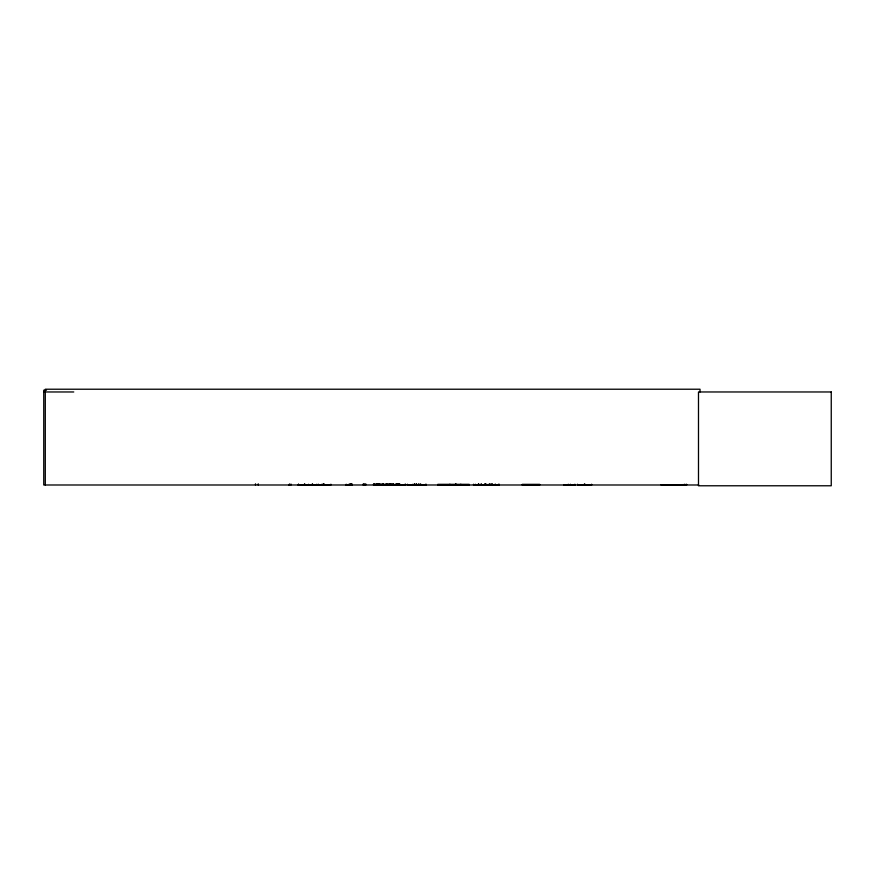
<?xml version="1.0" encoding="UTF-8"?>
<svg xmlns="http://www.w3.org/2000/svg" width="875" height="875" viewBox="0 0 875 875"><rect width="100%" height="100%" fill="white"/><g stroke="black" fill="none" stroke-linecap="round" stroke-linejoin="round"><path stroke-width="1.31" d="M316.805 484.958L316.816 484.214M391.027 484.87L391.037 484.214M405.081 484.958L405.103 484.214M407.236 484.892L426.213 484.914M298.014 484.991L330.892 484.958L330.892 484.214M351.816 484.892L351.903 484.28M686.011 484.969L686.503 484.575L661.161 484.991L686.656 484.947L686.492 484.247M684.502 484.969L684.644 484.247M379.52 484.87L379.378 484.214M383.162 484.87L383.031 484.017M289.231 484.87L288.728 484.892M420.427 484.892L420.459 484.28M661.292 484.761L686.503 484.739M575.269 484.947L564.222 484.947L575.269 484.947L574.547 484.947M564.944 484.947L564.287 484.991M565.108 484.947L565.808 484.969M568.269 484.247L568.006 484.969M570.336 484.247L570.095 484.969M570.347 484.575L571.528 484.991M574.262 484.969L574.908 484.247M478.472 484.892L478.319 484.017M490.416 484.892L490.47 484.28M298.43 484.892L298.495 484.28M345.559 484.892L351.903 484.794M321.934 484.892L322.033 484.28M565.184 484.991L564.583 484.575M573.77 484.969L574.35 484.969M46.484 390.206L43.75 390.206L43.75 484.991L698.666 484.991M43.75 391.967L73.763 391.967M376.556 484.378L394.078 484.378M437.741 484.378L469.295 484.378M522.222 484.378L539.733 484.378M376.523 484.608L394.111 484.608M437.708 484.608L469.328 484.608M522.189 484.63L539.766 484.63M564.539 484.761L574.952 484.761M364.897 484.892L365.455 484.914M376.545 484.936L405.42 484.958L405.398 484.214M437.719 484.936L469.317 484.936M522.2 484.936L539.755 484.936M397.567 484.892L397.556 484.214M396.998 484.87L396.998 483.82M393.356 484.87L393.477 484.017M495.348 484.892L495.272 484.28M308.656 484.892L308.591 484.28L308.514 484.991M498.488 484.87L498.411 484.214M425.994 484.892L425.961 484.28M484.509 484.87L484.466 484.214M473.791 484.991L499.264 484.892L499.264 484.214M391.333 484.892L391.387 484.214M700.033 391.967L700.033 389.222L45.292 389.222L45.292 484.991M591.653 484.214L591.653 484.991L577.577 484.892L577.577 484.214M584.861 484.017L584.861 484.991M584.369 484.017L584.369 484.991M495.206 484.214L495.206 484.991M492.472 484.017L492.472 484.991M491.509 484.017L491.509 484.991M490.525 484.214L490.525 484.991M489.486 484.017L489.486 484.991M489.158 484.017L489.158 484.991M486.763 484.214L486.763 484.991M485.778 484.017L485.756 484.991M485.373 484.017L485.373 484.991M485.188 484.214L485.188 484.991M484.772 484.214L484.772 484.991M481.37 484.017L481.37 484.991M481.042 484.017L481.042 484.991M478.877 484.214L478.877 484.991M478.691 484.017L478.691 484.991M475.322 484.214L475.322 484.991M473.539 484.214L473.539 484.991M460.808 484.214L460.808 484.991M456.039 484.017L456.039 484.991M455.656 484.017L455.656 484.991M449.881 484.214L449.881 484.991M425.928 484.214L425.928 484.991M420.875 484.214L420.875 484.991M420.503 484.214L420.503 484.991M419.059 484.017L419.059 484.991M418.6 484.017L418.6 484.991M416.664 484.017L416.664 484.991M416.456 484.017L416.456 484.991M415.089 484.214L415.089 484.991M414.837 484.017L414.837 484.991M414.389 484.017L414.389 484.991M412.934 484.214L412.934 484.991M407.52 484.214L407.52 484.991M399.733 483.82L399.733 484.991M398.934 483.82L398.934 484.991M398.595 483.82L398.573 484.991M398.344 484.017L398.344 484.991L398.092 484.017M397.863 484.017L397.863 484.991M397.469 484.214L397.469 484.991M396.878 484.214L396.878 484.991M396.222 483.82L396.222 484.991M395.948 484.017L395.948 484.991M393.608 484.017L393.586 484.991M393.247 484.214L393.247 484.991M392.995 484.214L392.995 484.991M392.372 484.214L392.372 484.991M390.775 484.214L390.775 484.991M390.611 484.214L390.611 484.991M390.403 484.214L390.403 484.991M390.119 484.214L390.119 484.991M389.977 484.214L389.977 484.991M389.419 484.214L389.419 484.991M389.309 484.214L389.309 484.991M388.642 484.214L388.577 484.991M387.92 484.214L387.92 484.991M387.133 484.214L387.133 484.991M387.078 484.214L387.078 484.991M386.706 484.214L386.706 484.991M386.433 484.214L386.433 484.991M386.083 484.214L386.083 484.991M383.283 484.214L383.283 484.991M382.911 484.017L382.911 484.991M381.238 484.214L381.238 484.991M380.658 484.214L380.658 484.991M379.641 484.214L379.641 484.991M379.05 484.214L379.05 484.991L378.831 484.214M378.273 484.214L378.273 484.991M377.694 484.214L377.694 484.991M377.147 484.214L377.147 484.991M376.884 484.214L376.884 484.991M376.72 484.214L376.698 484.991M376.392 484.214L376.392 484.991M376.163 484.214L376.163 484.991M375.802 484.214L375.802 484.991M375.156 484.214L375.156 484.991M374.839 484.214L374.839 484.991M374.369 484.214L374.369 484.991M374.041 484.214L374.073 484.991M373.92 484.214L373.811 484.991L373.789 484.214M373.527 484.214L373.472 484.991M365.761 483.82L365.761 484.991M364.787 484.214L364.787 484.991M364.7 484.214L364.7 484.991M363.825 483.82L363.825 484.991M363.18 484.017L363.18 484.991M351.991 484.214L351.991 484.991M351.684 483.82L351.684 484.991M350.634 484.017L350.634 484.991M350.427 484.017L350.427 484.991M349.311 483.82L349.311 484.991M346.216 484.214L346.216 484.991M324.089 484.017L324.1 484.991M323.739 484.017L323.739 484.991M323.597 484.017L323.619 484.991M322.219 484.214L322.131 484.991M318.467 484.214L318.467 484.991M312.561 484.017L312.561 484.991M312.211 484.017L312.211 484.991M304.817 484.017L304.817 484.991M304.478 484.017L304.478 484.991M298.572 484.214L298.572 484.991M290.959 484.017L290.959 484.991M289.439 484.214L289.439 484.991M289.352 484.214L289.352 484.991M258.245 483.82L258.245 484.991M255.5 483.82L255.5 484.991M569.144 484.575L569.144 484.575M831.25 391.967L698.491 391.967L698.491 485.778L831.25 485.778L831.25 391.967M491.98 484.991L491.98 484.017L491.914 484.991M385.864 484.991L385.864 484.214L385.82 484.991M378.044 484.991L378.044 484.214L377.978 484.991"/></g></svg>
